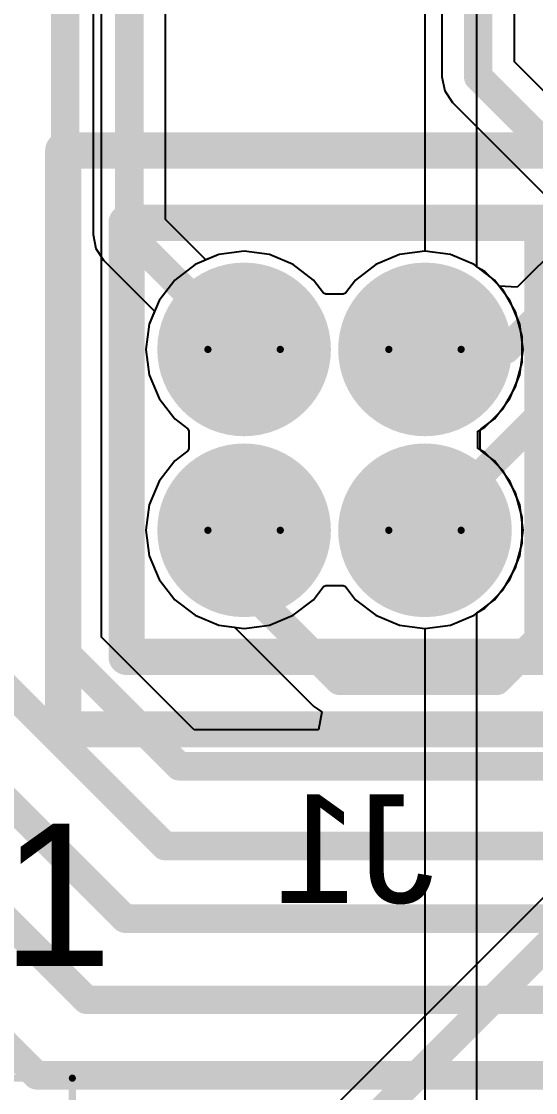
# Model space of a CAD drawing. Header units: inches. Extents: x -3 to 423, y -3 to 110.
# Drawn here: x 38.42 to 42.03, y 25.46 to 32.98 of the extents above; entities that cross this region are included whole.
import ezdxf

# ---------------------------------------------------------------- set-up
doc = ezdxf.new("R2010")
doc.units = ezdxf.units.IN
for name, color, linetype in [('Bottom Layer', 5, 'Continuous'), ('Bottom Overlay', 54, 'Continuous'), ('Bottom Solder', 6, 'Continuous'), ('Drill Drawing', 1, 'Continuous'), ('Mechanical 1', 6, 'Continuous'), ('Mechanical 14', 56, 'Continuous'), ('Mechanical 15', 56, 'Continuous'), ('Mid Layer', 16, 'Continuous'), ('Mid Layer 2', 76, 'Continuous'), ('Multi-Layer', 9, 'Continuous'), ('Pad Holes', 156, 'Continuous'), ('Top Layer', 1, 'Continuous'), ('Top Overlay', 2, 'Continuous'), ('Top Paste', 8, 'Continuous'), ('Top Solder', 216, 'Continuous')]:
    doc.layers.add(name, color=color, linetype=linetype)
doc.styles.add('Arial', font='', dxfattribs={"height": 0.2})
doc.styles.get('Arial').set_extended_font_data('Arial')

# ---------------------------------------------------------------- blocks, each defined once
blk = doc.blocks.new('L_1608_51')
at = {"layer": 'Top Layer'}
for points in [[(-1.275, -0.5), (-1.275, 0.5), (-0.325, 0.5), (-0.325, -0.5)], [(0.325, -0.5), (0.325, 0.5), (1.275, 0.5), (1.275, -0.5)]]:
    blk.add_hatch(color=1, dxfattribs=at).paths.add_polyline_path(points)
at = {"layer": 'Top Paste'}
for points in [[(-1.275, -0.5), (-1.275, 0.5), (-0.325, 0.5), (-0.325, -0.5)], [(0.325, -0.5), (0.325, 0.5), (1.275, 0.5), (1.275, -0.5)]]:
    blk.add_hatch(color=8, dxfattribs=at).paths.add_polyline_path(points)
at = {"layer": 'Top Solder'}
for points in [[(-1.3766, -0.6016), (-1.3766, 0.6016), (-0.2234, 0.6016), (-0.2234, -0.6016)], [(0.2234, -0.6016), (0.2234, 0.6016), (1.3766, 0.6016), (1.3766, -0.6016)]]:
    blk.add_hatch(color=216, dxfattribs=at).paths.add_polyline_path(points)
at = {"layer": 'Mechanical 14'}
for points in [[(0.8751, 0.475, 0.1, 0.1, 0), (-0.8749, 0.475, 0.1, 0.1, 0)], [(-0.8749, -0.475, 0.1, 0.1, 0), (-0.8749, 0.475, 0.1, 0.1, 0)], [(0.8751, -0.475, 0.1, 0.1, 0), (0.8751, 0.475, 0.1, 0.1, 0)], [(0.8751, -0.475, 0.1, 0.1, 0), (-0.8749, -0.475, 0.1, 0.1, 0)]]:
    blk.add_lwpolyline(points, format="xyseb", dxfattribs=at)
for points in [[(-0.8999, 0.475, 0.05, 0.05, 1), (-0.8499, 0.475, 0.05, 0.05, 1)], [(-0.8999, 0.475, 0.05, 0.05, 1), (-0.8499, 0.475, 0.05, 0.05, 1)], [(0.8501, 0.475, 0.05, 0.05, 1), (0.9001, 0.475, 0.05, 0.05, 1)], [(0.8501, 0.475, 0.05, 0.05, 1), (0.9001, 0.475, 0.05, 0.05, 1)], [(-0.8999, -0.475, 0.05, 0.05, 1), (-0.8499, -0.475, 0.05, 0.05, 1)], [(-0.8999, -0.475, 0.05, 0.05, 1), (-0.8499, -0.475, 0.05, 0.05, 1)], [(0.8501, -0.475, 0.05, 0.05, 1), (0.9001, -0.475, 0.05, 0.05, 1)], [(0.8501, -0.475, 0.05, 0.05, 1), (0.9001, -0.475, 0.05, 0.05, 1)]]:
    blk.add_lwpolyline(points, format="xyseb", close=True, dxfattribs=at)
at = {"layer": 'Mechanical 15'}
for points in [[(1.55, 0.75, 0.05, 0.05, 0), (-1.55, 0.75, 0.05, 0.05, 0)], [(-1.55, -0.75, 0.05, 0.05, 0), (-1.55, 0.75, 0.05, 0.05, 0)], [(1.55, -0.75, 0.05, 0.05, 0), (1.55, 0.75, 0.05, 0.05, 0)], [(0, -0.5, 0.05, 0.05, 0), (0, 0.5, 0.05, 0.05, 0)], [(0.5, 0, 0.05, 0.05, 0), (-0.5, 0, 0.05, 0.05, 0)], [(1.55, -0.75, 0.05, 0.05, 0), (-1.55, -0.75, 0.05, 0.05, 0)]]:
    blk.add_lwpolyline(points, format="xyseb", dxfattribs=at)
for points in [[(-1.5625, 0.75, 0.025, 0.025, 1), (-1.5375, 0.75, 0.025, 0.025, 1)], [(-1.5625, 0.75, 0.025, 0.025, 1), (-1.5375, 0.75, 0.025, 0.025, 1)], [(1.5375, 0.75, 0.025, 0.025, 1), (1.5625, 0.75, 0.025, 0.025, 1)], [(1.5375, 0.75, 0.025, 0.025, 1), (1.5625, 0.75, 0.025, 0.025, 1)], [(-0.0125, 0.5, 0.025, 0.025, 1), (0.0125, 0.5, 0.025, 0.025, 1)], [(-0.5125, 0, 0.025, 0.025, 1), (-0.4875, 0, 0.025, 0.025, 1)], [(0.4875, 0, 0.025, 0.025, 1), (0.5125, 0, 0.025, 0.025, 1)], [(-0.0125, -0.5, 0.025, 0.025, 1), (0.0125, -0.5, 0.025, 0.025, 1)], [(-1.5625, -0.75, 0.025, 0.025, 1), (-1.5375, -0.75, 0.025, 0.025, 1)], [(-1.5625, -0.75, 0.025, 0.025, 1), (-1.5375, -0.75, 0.025, 0.025, 1)], [(1.5375, -0.75, 0.025, 0.025, 1), (1.5625, -0.75, 0.025, 0.025, 1)], [(1.5375, -0.75, 0.025, 0.025, 1), (1.5625, -0.75, 0.025, 0.025, 1)]]:
    blk.add_lwpolyline(points, format="xyseb", close=True, dxfattribs=at)
blk = doc.blocks.new('SFMC_102_X1_XX_D_B_65')
at = {"layer": 'Bottom Layer'}
h = blk.add_hatch(color=5, dxfattribs=at)
edge = h.paths.add_edge_path()
edge.add_arc((-0.635, 0.635), 0.5334, 0, 360)
h = blk.add_hatch(color=5, dxfattribs=at)
edge = h.paths.add_edge_path()
edge.add_arc((0.635, 0.635), 0.5334, 0, 360)
h = blk.add_hatch(color=5, dxfattribs=at)
edge = h.paths.add_edge_path()
edge.add_arc((-0.635, -0.635), 0.5334, 0, 360)
h = blk.add_hatch(color=5, dxfattribs=at)
edge = h.paths.add_edge_path()
edge.add_arc((0.635, -0.635), 0.5334, 0, 360)
at = {"layer": 'Bottom Solder'}
h = blk.add_hatch(color=6, dxfattribs=at)
edge = h.paths.add_edge_path()
edge.add_arc((-0.635, 0.635), 0.6096, 0, 360)
h = blk.add_hatch(color=6, dxfattribs=at)
edge = h.paths.add_edge_path()
edge.add_arc((0.635, 0.635), 0.6096, 0, 360)
h = blk.add_hatch(color=6, dxfattribs=at)
edge = h.paths.add_edge_path()
edge.add_arc((-0.635, -0.635), 0.6096, 0, 360)
h = blk.add_hatch(color=6, dxfattribs=at)
edge = h.paths.add_edge_path()
edge.add_arc((0.635, -0.635), 0.6096, 0, 360)
at = {"layer": 'Mid Layer'}
h = blk.add_hatch(color=16, dxfattribs=at)
edge = h.paths.add_edge_path()
edge.add_arc((-0.635, 0.635), 0.5334, 0, 360)
h = blk.add_hatch(color=16, dxfattribs=at)
edge = h.paths.add_edge_path()
edge.add_arc((0.635, 0.635), 0.5334, 0, 360)
h = blk.add_hatch(color=16, dxfattribs=at)
edge = h.paths.add_edge_path()
edge.add_arc((-0.635, -0.635), 0.5334, 0, 360)
h = blk.add_hatch(color=16, dxfattribs=at)
edge = h.paths.add_edge_path()
edge.add_arc((0.635, -0.635), 0.5334, 0, 360)
at = {"layer": 'Mid Layer 2'}
h = blk.add_hatch(color=76, dxfattribs=at)
edge = h.paths.add_edge_path()
edge.add_arc((-0.635, 0.635), 0.5334, 0, 360)
h = blk.add_hatch(color=76, dxfattribs=at)
edge = h.paths.add_edge_path()
edge.add_arc((0.635, 0.635), 0.5334, 0, 360)
h = blk.add_hatch(color=76, dxfattribs=at)
edge = h.paths.add_edge_path()
edge.add_arc((-0.635, -0.635), 0.5334, 0, 360)
h = blk.add_hatch(color=76, dxfattribs=at)
edge = h.paths.add_edge_path()
edge.add_arc((0.635, -0.635), 0.5334, 0, 360)
at = {"layer": 'Multi-Layer'}
h = blk.add_hatch(color=9, dxfattribs=at)
edge = h.paths.add_edge_path()
edge.add_arc((-0.635, 0.635), 0.5334, 0, 360)
h = blk.add_hatch(color=9, dxfattribs=at)
edge = h.paths.add_edge_path()
edge.add_arc((0.635, 0.635), 0.5334, 0, 360)
h = blk.add_hatch(color=9, dxfattribs=at)
edge = h.paths.add_edge_path()
edge.add_arc((-0.635, -0.635), 0.5334, 0, 360)
h = blk.add_hatch(color=9, dxfattribs=at)
edge = h.paths.add_edge_path()
edge.add_arc((0.635, -0.635), 0.5334, 0, 360)
at = {"layer": 'Pad Holes'}
h = blk.add_hatch(color=7, dxfattribs=at)
edge = h.paths.add_edge_path()
edge.add_arc((-0.635, 0.635), 0.3556, 0, 360)
h = blk.add_hatch(color=7, dxfattribs=at)
edge = h.paths.add_edge_path()
edge.add_arc((0.635, 0.635), 0.3556, 0, 360)
h = blk.add_hatch(color=7, dxfattribs=at)
edge = h.paths.add_edge_path()
edge.add_arc((-0.635, -0.635), 0.3556, 0, 360)
h = blk.add_hatch(color=7, dxfattribs=at)
edge = h.paths.add_edge_path()
edge.add_arc((0.635, -0.635), 0.3556, 0, 360)
at = {"layer": 'Top Layer'}
h = blk.add_hatch(color=1, dxfattribs=at)
edge = h.paths.add_edge_path()
edge.add_arc((-0.635, 0.635), 0.5334, 0, 360)
h = blk.add_hatch(color=1, dxfattribs=at)
edge = h.paths.add_edge_path()
edge.add_arc((0.635, 0.635), 0.5334, 0, 360)
h = blk.add_hatch(color=1, dxfattribs=at)
edge = h.paths.add_edge_path()
edge.add_arc((-0.635, -0.635), 0.5334, 0, 360)
h = blk.add_hatch(color=1, dxfattribs=at)
edge = h.paths.add_edge_path()
edge.add_arc((0.635, -0.635), 0.5334, 0, 360)
at = {"layer": 'Top Solder'}
h = blk.add_hatch(color=216, dxfattribs=at)
edge = h.paths.add_edge_path()
edge.add_arc((-0.635, 0.635), 0.6096, 0, 360)
h = blk.add_hatch(color=216, dxfattribs=at)
edge = h.paths.add_edge_path()
edge.add_arc((0.635, 0.635), 0.6096, 0, 360)
h = blk.add_hatch(color=216, dxfattribs=at)
edge = h.paths.add_edge_path()
edge.add_arc((-0.635, -0.635), 0.6096, 0, 360)
h = blk.add_hatch(color=216, dxfattribs=at)
edge = h.paths.add_edge_path()
edge.add_arc((0.635, -0.635), 0.6096, 0, 360)
at = {"layer": 'Bottom Overlay'}
for points in [[(-1.905, 2.032, 0.254, 0.254, 0), (-1.905, -2.032, 0.254, 0.254, 0)], [(1.905, 2.032, 0.254, 0.254, 0), (-1.905, 2.032, 0.254, 0.254, 0)], [(1.905, 2.032, 0.254, 0.254, 0), (1.905, -2.032, 0.254, 0.254, 0)], [(1.905, -2.032, 0.254, 0.254, 0), (-1.905, -2.032, 0.254, 0.254, 0)]]:
    blk.add_lwpolyline(points, format="xyseb", dxfattribs=at)
for points in [[(-1.9685, 2.032, 0.127, 0.127, 1), (-1.8415, 2.032, 0.127, 0.127, 1)], [(-1.9685, 2.032, 0.127, 0.127, 1), (-1.8415, 2.032, 0.127, 0.127, 1)], [(1.8415, 2.032, 0.127, 0.127, 1), (1.9685, 2.032, 0.127, 0.127, 1)], [(1.8415, 2.032, 0.127, 0.127, 1), (1.9685, 2.032, 0.127, 0.127, 1)], [(-1.9685, -2.032, 0.127, 0.127, 1), (-1.8415, -2.032, 0.127, 0.127, 1)], [(-1.9685, -2.032, 0.127, 0.127, 1), (-1.8415, -2.032, 0.127, 0.127, 1)], [(1.8415, -2.032, 0.127, 0.127, 1), (1.9685, -2.032, 0.127, 0.127, 1)], [(1.8415, -2.032, 0.127, 0.127, 1), (1.9685, -2.032, 0.127, 0.127, 1)]]:
    blk.add_lwpolyline(points, format="xyseb", close=True, dxfattribs=at)
at = {"layer": 'Mechanical 1'}
for points in [[(-1.46, 1.524, 0.254, 0.254, 0), (-1.46, -1.524, 0.254, 0.254, 0)], [(1.46, 1.524, 0.254, 0.254, 0), (-1.46, 1.524, 0.254, 0.254, 0)], [(1.46, 1.524, 0.254, 0.254, 0), (1.46, -1.524, 0.254, 0.254, 0)], [(1.46, -1.524, 0.254, 0.254, 0), (-1.46, -1.524, 0.254, 0.254, 0)]]:
    blk.add_lwpolyline(points, format="xyseb", dxfattribs=at)
for points in [[(-1.5235, 1.524, 0.127, 0.127, 1), (-1.3965, 1.524, 0.127, 0.127, 1)], [(-1.5235, 1.524, 0.127, 0.127, 1), (-1.3965, 1.524, 0.127, 0.127, 1)], [(1.3965, 1.524, 0.127, 0.127, 1), (1.5235, 1.524, 0.127, 0.127, 1)], [(1.3965, 1.524, 0.127, 0.127, 1), (1.5235, 1.524, 0.127, 0.127, 1)], [(-1.5235, -1.524, 0.127, 0.127, 1), (-1.3965, -1.524, 0.127, 0.127, 1)], [(-1.5235, -1.524, 0.127, 0.127, 1), (-1.3965, -1.524, 0.127, 0.127, 1)], [(1.3965, -1.524, 0.127, 0.127, 1), (1.5235, -1.524, 0.127, 0.127, 1)], [(1.3965, -1.524, 0.127, 0.127, 1), (1.5235, -1.524, 0.127, 0.127, 1)]]:
    blk.add_lwpolyline(points, format="xyseb", close=True, dxfattribs=at)
at = {"layer": 'Mechanical 1', "style": 'Arial', "text_generation_flag": 2}
blk.add_text('J1', height=0.762, rotation=180, dxfattribs=at).set_placement((-0.7002, 3.2511))

msp = doc.modelspace()

# ---------------------------------------------------------------- linework, layer by layer
at = {"layer": 'Bottom Layer'}
for p, q in [((38.9849, 28.6556), (38.9849, 38.54)), ((44.2951, 33.5056), (41.9029, 31.1134)), ((39.986, 31.3663), (39.8076, 31.3428)), ((40.1644, 31.3428), (39.986, 31.3663)), ((41.256, 31.3663), (41.0776, 31.3428)), ((41.4344, 31.3428), (41.256, 31.3663)), ((39.8076, 31.3428), (39.6414, 31.2739)), ((40.3307, 31.2739), (40.1644, 31.3428)), ((41.0776, 31.3428), (40.9114, 31.2739)), ((41.6007, 31.2739), (41.4344, 31.3428)), ((39.6414, 31.2739), (39.4986, 31.1644)), ((40.4734, 31.1644), (40.3307, 31.2739)), ((40.9114, 31.2739), (40.7686, 31.1644)), ((41.7434, 31.1644), (41.6007, 31.2739)), ((39.4986, 31.1644), (39.3891, 31.0216)), ((40.5439, 31.0725), (40.4734, 31.1644)), ((40.7686, 31.1644), (40.6981, 31.0725)), ((41.7762, 31.1217), (41.7434, 31.1644)), ((40.5598, 31.0655), (40.5439, 31.0725)), ((40.6822, 31.0655), (40.5598, 31.0655)), ((40.6981, 31.0725), (40.6822, 31.0655)), ((41.9029, 31.1134), (41.7762, 31.1217)), ((39.3891, 31.0216), (39.3202, 30.8554)), ((39.3202, 30.8554), (39.2967, 30.677)), ((39.2967, 30.677), (39.3202, 30.4986)), ((39.3202, 30.4986), (39.3891, 30.3323)), ((39.3891, 30.3323), (39.4986, 30.1896)), ((39.4986, 30.1896), (39.5905, 30.1191)), ((39.5905, 30.1191), (39.5975, 30.1032)), ((39.5975, 30.1032), (39.5975, 29.9808)), ((39.5905, 29.9649), (39.4986, 29.8944)), ((39.5975, 29.9808), (39.5905, 29.9649)), ((39.4986, 29.8944), (39.3891, 29.7516)), ((39.3891, 29.7516), (39.3202, 29.5854)), ((39.3202, 29.5854), (39.2967, 29.407)), ((39.2967, 29.407), (39.3202, 29.2286)), ((39.3202, 29.2286), (39.3891, 29.0623)), ((39.3891, 29.0623), (39.4986, 28.9196)), ((39.4986, 28.9196), (39.6414, 28.8101)), ((39.6414, 28.8101), (39.8076, 28.7412)), ((39.8076, 28.7412), (39.919, 28.7265)), ((39.6356, 28.0049), (38.9849, 28.6556)), ((39.919, 28.7265), (40.4758, 28.1698)), ((40.4758, 28.1698), (40.5324, 28.1319)), ((40.5324, 28.1319), (40.5081, 28.0049)), ((40.5081, 28.0049), (39.6356, 28.0049))]:
    msp.add_line(p, q, dxfattribs=at)
for points in [[(38.73, 28.55, 0.2, 0.2, 0), (38.73, 38.54, 0.2, 0.2, 0)], [(41.827, 30.677, 0.2, 0.2, 0), (44.55, 33.4, 0.2, 0.2, 0)], [(41.256, 29.407, 0.2, 0.2, 0), (44.95, 33.101, 0.2, 0.2, 0)], [(41.76, 28.35, 0.2, 0.2, 0), (45.3, 31.89, 0.2, 0.2, 0)], [(41.256, 30.677, 0.2, 0.2, 0), (41.827, 30.677, 0.2, 0.2, 0)], [(39.986, 29.02, 0.2, 0.2, 0), (39.986, 29.407, 0.2, 0.2, 0)], [(34.871, 29.2389, 0.2, 0.2, 0), (38.5299, 25.58, 0.2, 0.2, 0)], [(39.986, 29.02, 0.2, 0.2, 0), (40.656, 28.35, 0.2, 0.2, 0)], [(38.73, 28.55, 0.2, 0.2, 0), (39.53, 27.75, 0.2, 0.2, 0)], [(36.649, 28.341, 0.2, 0.2, 0), (38.88, 26.11, 0.2, 0.2, 0)], [(38.27, 28.35, 0.2, 0.2, 0), (39.43, 27.19, 0.2, 0.2, 0)], [(40.656, 28.35, 0.2, 0.2, 0), (41.76, 28.35, 0.2, 0.2, 0)], [(37.85, 27.98, 0.2, 0.2, 0), (39.15, 26.68, 0.2, 0.2, 0)], [(39.53, 27.75, 0.2, 0.2, 0), (42.22, 27.75, 0.2, 0.2, 0)], [(39.43, 27.19, 0.2, 0.2, 0), (42.55, 27.19, 0.2, 0.2, 0)], [(39.15, 26.68, 0.2, 0.2, 0), (42.9799, 26.68, 0.2, 0.2, 0)], [(38.88, 26.11, 0.2, 0.2, 0), (45.0985, 26.11, 0.2, 0.2, 0)], [(38.5299, 25.58, 0.2, 0.2, 0), (48.96, 25.58, 0.2, 0.2, 0)]]:
    msp.add_lwpolyline(points, format="xyseb", dxfattribs=at)
for points in [[(41.206, 30.677, 0.1, 0.1, 1), (41.306, 30.677, 0.1, 0.1, 1)], [(41.777, 30.677, 0.1, 0.1, 1), (41.877, 30.677, 0.1, 0.1, 1)], [(41.777, 30.677, 0.1, 0.1, 1), (41.877, 30.677, 0.1, 0.1, 1)], [(39.936, 29.407, 0.1, 0.1, 1), (40.036, 29.407, 0.1, 0.1, 1)], [(41.206, 29.407, 0.1, 0.1, 1), (41.306, 29.407, 0.1, 0.1, 1)], [(39.936, 29.02, 0.1, 0.1, 1), (40.036, 29.02, 0.1, 0.1, 1)], [(39.936, 29.02, 0.1, 0.1, 1), (40.036, 29.02, 0.1, 0.1, 1)], [(38.68, 28.55, 0.1, 0.1, 1), (38.78, 28.55, 0.1, 0.1, 1)], [(38.68, 28.55, 0.1, 0.1, 1), (38.78, 28.55, 0.1, 0.1, 1)], [(40.606, 28.35, 0.1, 0.1, 1), (40.706, 28.35, 0.1, 0.1, 1)], [(40.606, 28.35, 0.1, 0.1, 1), (40.706, 28.35, 0.1, 0.1, 1)], [(41.71, 28.35, 0.1, 0.1, 1), (41.81, 28.35, 0.1, 0.1, 1)], [(41.71, 28.35, 0.1, 0.1, 1), (41.81, 28.35, 0.1, 0.1, 1)], [(39.48, 27.75, 0.1, 0.1, 1), (39.58, 27.75, 0.1, 0.1, 1)], [(39.48, 27.75, 0.1, 0.1, 1), (39.58, 27.75, 0.1, 0.1, 1)], [(39.38, 27.19, 0.1, 0.1, 1), (39.48, 27.19, 0.1, 0.1, 1)], [(39.38, 27.19, 0.1, 0.1, 1), (39.48, 27.19, 0.1, 0.1, 1)], [(39.1, 26.68, 0.1, 0.1, 1), (39.2, 26.68, 0.1, 0.1, 1)], [(39.1, 26.68, 0.1, 0.1, 1), (39.2, 26.68, 0.1, 0.1, 1)], [(38.83, 26.11, 0.1, 0.1, 1), (38.93, 26.11, 0.1, 0.1, 1)], [(38.83, 26.11, 0.1, 0.1, 1), (38.93, 26.11, 0.1, 0.1, 1)], [(38.4799, 25.58, 0.1, 0.1, 1), (38.5799, 25.58, 0.1, 0.1, 1)], [(38.4799, 25.58, 0.1, 0.1, 1), (38.5799, 25.58, 0.1, 0.1, 1)]]:
    msp.add_lwpolyline(points, format="xyseb", close=True, dxfattribs=at)
at = {"layer": 'Drill Drawing'}
for points in [[(40.24, 30.677, 0.0508, 0.0508, 1), (39.732, 30.677, 0.0508, 0.0508, 1)], [(41.51, 30.677, 0.0508, 0.0508, 1), (41.002, 30.677, 0.0508, 0.0508, 1)], [(39.7193, 30.677, 0.0254, 0.0254, 1), (39.7447, 30.677, 0.0254, 0.0254, 1)], [(40.2273, 30.677, 0.0254, 0.0254, 1), (40.2527, 30.677, 0.0254, 0.0254, 1)], [(40.9893, 30.677, 0.0254, 0.0254, 1), (41.0147, 30.677, 0.0254, 0.0254, 1)], [(41.4973, 30.677, 0.0254, 0.0254, 1), (41.5227, 30.677, 0.0254, 0.0254, 1)], [(40.24, 29.407, 0.0508, 0.0508, 1), (39.732, 29.407, 0.0508, 0.0508, 1)], [(41.51, 29.407, 0.0508, 0.0508, 1), (41.002, 29.407, 0.0508, 0.0508, 1)], [(39.7193, 29.407, 0.0254, 0.0254, 1), (39.7447, 29.407, 0.0254, 0.0254, 1)], [(40.2273, 29.407, 0.0254, 0.0254, 1), (40.2527, 29.407, 0.0254, 0.0254, 1)], [(40.9893, 29.407, 0.0254, 0.0254, 1), (41.0147, 29.407, 0.0254, 0.0254, 1)], [(41.4973, 29.407, 0.0254, 0.0254, 1), (41.5227, 29.407, 0.0254, 0.0254, 1)]]:
    msp.add_lwpolyline(points, format="xyseb", close=True, dxfattribs=at)
at = {"layer": 'Mid Layer'}
for p, q in [((39.986, 31.3663), (39.8076, 31.3428)), ((40.1644, 31.3428), (39.986, 31.3663)), ((41.256, 31.3663), (41.0776, 31.3428)), ((41.4344, 31.3428), (41.256, 31.3663)), ((39.8076, 31.3428), (39.6414, 31.2739)), ((40.3307, 31.2739), (40.1644, 31.3428)), ((41.0776, 31.3428), (40.9114, 31.2739)), ((41.6007, 31.2739), (41.4344, 31.3428)), ((39.6414, 31.2739), (39.4986, 31.1644)), ((40.4734, 31.1644), (40.3307, 31.2739)), ((40.9114, 31.2739), (40.7686, 31.1644)), ((41.7434, 31.1644), (41.6007, 31.2739)), ((39.4986, 31.1644), (39.3891, 31.0216)), ((40.5439, 31.0725), (40.4734, 31.1644)), ((40.7686, 31.1644), (40.6981, 31.0725)), ((41.8529, 31.0216), (41.7434, 31.1644)), ((40.5598, 31.0655), (40.5439, 31.0725)), ((40.6822, 31.0655), (40.5598, 31.0655)), ((40.6981, 31.0725), (40.6822, 31.0655)), ((39.3891, 31.0216), (39.3202, 30.8554)), ((41.9218, 30.8554), (41.8529, 31.0216)), ((39.3202, 30.8554), (39.2967, 30.677)), ((41.9453, 30.677), (41.9218, 30.8554)), ((39.2967, 30.677), (39.3202, 30.4986)), ((41.9218, 30.4986), (41.9453, 30.677)), ((39.3202, 30.4986), (39.3891, 30.3323)), ((41.8529, 30.3323), (41.9218, 30.4986)), ((39.3891, 30.3323), (39.4986, 30.1896)), ((41.7434, 30.1896), (41.8529, 30.3323)), ((39.4986, 30.1896), (39.5905, 30.1191)), ((41.6515, 30.1191), (41.7434, 30.1896)), ((39.5905, 30.1191), (39.5975, 30.1032)), ((39.5975, 30.1032), (39.5975, 29.9808)), ((41.6445, 30.1032), (41.6515, 30.1191)), ((41.6445, 29.9808), (41.6445, 30.1032)), ((39.5905, 29.9649), (39.4986, 29.8944)), ((39.5975, 29.9808), (39.5905, 29.9649)), ((41.6515, 29.9649), (41.6445, 29.9808)), ((41.7434, 29.8944), (41.6515, 29.9649)), ((39.4986, 29.8944), (39.3891, 29.7516)), ((41.8529, 29.7516), (41.7434, 29.8944)), ((39.3891, 29.7516), (39.3202, 29.5854)), ((41.9218, 29.5854), (41.8529, 29.7516)), ((39.3202, 29.5854), (39.2967, 29.407)), ((41.9453, 29.407), (41.9218, 29.5854)), ((39.2967, 29.407), (39.3202, 29.2286)), ((41.9218, 29.2286), (41.9453, 29.407)), ((39.3202, 29.2286), (39.3891, 29.0623)), ((41.8529, 29.0623), (41.9218, 29.2286)), ((39.3891, 29.0623), (39.4986, 28.9196)), ((41.7434, 28.9196), (41.8529, 29.0623)), ((40.4734, 28.9196), (40.5439, 29.0115)), ((40.5439, 29.0115), (40.5598, 29.0185)), ((40.5598, 29.0185), (40.6822, 29.0185)), ((40.6822, 29.0185), (40.6981, 29.0115)), ((40.6981, 29.0115), (40.7686, 28.9196)), ((39.4986, 28.9196), (39.6414, 28.8101)), ((40.3307, 28.8101), (40.4734, 28.9196)), ((40.7686, 28.9196), (40.9114, 28.8101)), ((41.6007, 28.8101), (41.7434, 28.9196)), ((39.6414, 28.8101), (39.8076, 28.7412)), ((40.1644, 28.7412), (40.3307, 28.8101)), ((40.9114, 28.8101), (41.0776, 28.7412)), ((41.4344, 28.7412), (41.6007, 28.8101)), ((39.8076, 28.7412), (39.986, 28.7177)), ((39.986, 28.7177), (40.1644, 28.7412)), ((41.0776, 28.7412), (41.256, 28.7177)), ((41.256, 28.7177), (41.4344, 28.7412))]:
    msp.add_line(p, q, dxfattribs=at)
at = {"layer": 'Mid Layer 2'}
for p, q in [((41.256, 38.2405), (41.256, 31.3663)), ((41.621, 31.2554), (41.621, 37.9161)), ((39.986, 31.3663), (39.8076, 31.3428)), ((40.1644, 31.3428), (39.986, 31.3663)), ((41.256, 31.3663), (41.0776, 31.3428)), ((39.8076, 31.3428), (39.6414, 31.2739)), ((40.3307, 31.2739), (40.1644, 31.3428)), ((41.0776, 31.3428), (40.9114, 31.2739)), ((39.6414, 31.2739), (39.4986, 31.1644)), ((40.4734, 31.1644), (40.3307, 31.2739)), ((40.9114, 31.2739), (40.7686, 31.1644)), ((41.6756, 31.2239), (41.621, 31.2554)), ((41.8029, 31.0966), (41.6756, 31.2239)), ((39.4986, 31.1644), (39.3891, 31.0216)), ((40.5439, 31.0725), (40.4734, 31.1644)), ((40.7686, 31.1644), (40.6981, 31.0725)), ((40.5598, 31.0655), (40.5439, 31.0725)), ((40.6822, 31.0655), (40.5598, 31.0655)), ((40.6981, 31.0725), (40.6822, 31.0655)), ((41.8928, 30.9408), (41.8029, 31.0966)), ((39.3891, 31.0216), (39.3202, 30.8554)), ((41.9394, 30.767), (41.8928, 30.9408)), ((39.3202, 30.8554), (39.2967, 30.677)), ((41.9394, 30.587), (41.9394, 30.767)), ((39.2967, 30.677), (39.3202, 30.4986)), ((41.8928, 30.4132), (41.9394, 30.587)), ((39.3202, 30.4986), (39.3891, 30.3323)), ((41.8029, 30.2574), (41.8928, 30.4132)), ((39.3891, 30.3323), (39.4986, 30.1896)), ((41.6756, 30.1301), (41.8029, 30.2574)), ((39.4986, 30.1896), (39.5905, 30.1191)), ((39.5905, 30.1191), (39.5975, 30.1032)), ((39.5975, 30.1032), (39.5975, 29.9808)), ((41.6282, 30.1028), (41.6756, 30.1301)), ((41.6282, 29.9812), (41.6282, 30.1028)), ((39.5905, 29.9649), (39.4986, 29.8944)), ((39.5975, 29.9808), (39.5905, 29.9649)), ((41.6756, 29.9539), (41.6282, 29.9812)), ((41.8029, 29.8266), (41.6756, 29.9539)), ((39.4986, 29.8944), (39.3891, 29.7516)), ((41.8928, 29.6708), (41.8029, 29.8266)), ((39.3891, 29.7516), (39.3202, 29.5854)), ((41.9394, 29.497), (41.8928, 29.6708)), ((39.3202, 29.5854), (39.2967, 29.407)), ((41.9394, 29.317), (41.9394, 29.497)), ((39.2967, 29.407), (39.3202, 29.2286)), ((41.8928, 29.1432), (41.9394, 29.317)), ((39.3202, 29.2286), (39.3891, 29.0623)), ((41.8029, 28.9874), (41.8928, 29.1432)), ((39.3891, 29.0623), (39.4986, 28.9196)), ((40.4734, 28.9196), (40.5439, 29.0115)), ((40.5439, 29.0115), (40.5598, 29.0185)), ((40.5598, 29.0185), (40.6822, 29.0185)), ((40.6822, 29.0185), (40.6981, 29.0115)), ((40.6981, 29.0115), (40.7686, 28.9196)), ((41.6756, 28.8601), (41.8029, 28.9874)), ((39.4986, 28.9196), (39.6414, 28.8101)), ((40.3307, 28.8101), (40.4734, 28.9196)), ((40.7686, 28.9196), (40.9114, 28.8101)), ((39.6414, 28.8101), (39.8076, 28.7412)), ((40.1644, 28.7412), (40.3307, 28.8101)), ((40.9114, 28.8101), (41.0776, 28.7412)), ((41.621, 28.8286), (41.6756, 28.8601)), ((41.621, 23.1744), (41.621, 28.8286)), ((39.8076, 28.7412), (39.986, 28.7177)), ((39.986, 28.7177), (40.1644, 28.7412)), ((41.0776, 28.7412), (41.256, 28.7177)), ((41.256, 28.7177), (41.256, 23.0338))]:
    msp.add_line(p, q, dxfattribs=at)
at = {"layer": 'Top Layer'}
for p, q in [((38.9251, 42.269), (38.9251, 31.483)), ((39.4349, 31.5886), (39.4349, 42.269)), ((41.3751, 35.325), (41.3751, 32.5899)), ((41.8849, 32.6955), (41.8849, 35.325)), ((42.7402, 31.8402), (41.8849, 32.6955)), ((41.3751, 32.5899), (41.3945, 32.4924)), ((41.3945, 32.4924), (41.4498, 32.4097)), ((41.4498, 32.4097), (42.3051, 31.5544)), ((39.7178, 31.3056), (39.4349, 31.5886)), ((38.9251, 31.483), (38.9445, 31.3855)), ((38.9445, 31.3855), (38.9998, 31.3028)), ((39.986, 31.3663), (39.8076, 31.3428)), ((40.1644, 31.3428), (39.986, 31.3663)), ((41.256, 31.3663), (41.0776, 31.3428)), ((41.4344, 31.3428), (41.256, 31.3663)), ((38.9998, 31.3028), (39.3574, 30.9452)), ((39.8076, 31.3428), (39.7178, 31.3056)), ((40.3307, 31.2739), (40.1644, 31.3428)), ((41.0776, 31.3428), (40.9114, 31.2739)), ((41.6007, 31.2739), (41.4344, 31.3428)), ((40.4734, 31.1644), (40.3307, 31.2739)), ((40.9114, 31.2739), (40.7686, 31.1644)), ((41.7434, 31.1644), (41.6007, 31.2739)), ((40.5439, 31.0725), (40.4734, 31.1644)), ((40.7686, 31.1644), (40.6981, 31.0725)), ((41.8529, 31.0216), (41.7434, 31.1644)), ((40.5598, 31.0655), (40.5439, 31.0725)), ((40.6822, 31.0655), (40.5598, 31.0655)), ((40.6981, 31.0725), (40.6822, 31.0655)), ((41.9218, 30.8554), (41.8529, 31.0216)), ((39.3574, 30.9452), (39.3202, 30.8554)), ((39.3202, 30.8554), (39.2967, 30.677)), ((41.9453, 30.677), (41.9218, 30.8554)), ((39.2967, 30.677), (39.3202, 30.4986)), ((41.9218, 30.4986), (41.9453, 30.677)), ((39.3202, 30.4986), (39.3891, 30.3323)), ((41.8529, 30.3323), (41.9218, 30.4986)), ((39.3891, 30.3323), (39.4986, 30.1896)), ((41.7434, 30.1896), (41.8529, 30.3323)), ((39.4986, 30.1896), (39.5905, 30.1191)), ((41.6515, 30.1191), (41.7434, 30.1896)), ((39.5905, 30.1191), (39.5975, 30.1032)), ((39.5975, 30.1032), (39.5975, 29.9808)), ((41.6445, 30.1032), (41.6515, 30.1191)), ((41.6445, 29.9808), (41.6445, 30.1032)), ((39.5905, 29.9649), (39.4986, 29.8944)), ((39.5975, 29.9808), (39.5905, 29.9649)), ((41.6515, 29.9649), (41.6445, 29.9808)), ((41.7434, 29.8944), (41.6515, 29.9649)), ((39.4986, 29.8944), (39.3891, 29.7516)), ((41.8529, 29.7516), (41.7434, 29.8944)), ((39.3891, 29.7516), (39.3202, 29.5854)), ((41.9218, 29.5854), (41.8529, 29.7516)), ((39.3202, 29.5854), (39.2967, 29.407)), ((41.9453, 29.407), (41.9218, 29.5854)), ((39.2967, 29.407), (39.3202, 29.2286)), ((41.9218, 29.2286), (41.9453, 29.407)), ((39.3202, 29.2286), (39.3891, 29.0623)), ((41.8529, 29.0623), (41.9218, 29.2286)), ((39.3891, 29.0623), (39.4986, 28.9196)), ((41.7434, 28.9196), (41.8529, 29.0623)), ((40.4734, 28.9196), (40.5439, 29.0115)), ((40.5439, 29.0115), (40.5598, 29.0185)), ((40.5598, 29.0185), (40.6822, 29.0185)), ((40.6822, 29.0185), (40.6981, 29.0115)), ((40.6981, 29.0115), (40.7686, 28.9196)), ((39.4986, 28.9196), (39.6414, 28.8101)), ((40.3307, 28.8101), (40.4734, 28.9196)), ((40.7686, 28.9196), (40.9114, 28.8101)), ((41.6007, 28.8101), (41.7434, 28.9196)), ((39.6414, 28.8101), (39.8076, 28.7412)), ((40.1644, 28.7412), (40.3307, 28.8101)), ((40.9114, 28.8101), (41.0776, 28.7412)), ((41.4344, 28.7412), (41.6007, 28.8101)), ((39.8076, 28.7412), (39.986, 28.7177)), ((39.986, 28.7177), (40.1644, 28.7412)), ((41.0776, 28.7412), (41.256, 28.7177)), ((41.256, 28.7177), (41.4344, 28.7412)), ((42.4898, 27.2302), (40.1898, 24.9302))]:
    msp.add_line(p, q, dxfattribs=at)
for points in [[(39.18, 31.483, 0.2, 0.2, 0), (39.18, 42.7, 0.2, 0.2, 0)], [(41.63, 32.5899, 0.2, 0.2, 0), (41.63, 35.8175, 0.2, 0.2, 0)], [(41.63, 32.5899, 0.2, 0.2, 0), (42.56, 31.6599, 0.2, 0.2, 0)], [(39.18, 31.483, 0.2, 0.2, 0), (39.986, 30.677, 0.2, 0.2, 0)], [(40.37, 24.75, 0.2, 0.2, 0), (42.67, 27.05, 0.2, 0.2, 0)]]:
    msp.add_lwpolyline(points, format="xyseb", dxfattribs=at)
for points in [[(41.58, 32.5899, 0.1, 0.1, 1), (41.68, 32.5899, 0.1, 0.1, 1)], [(41.58, 32.5899, 0.1, 0.1, 1), (41.68, 32.5899, 0.1, 0.1, 1)], [(39.13, 31.483, 0.1, 0.1, 1), (39.23, 31.483, 0.1, 0.1, 1)], [(39.13, 31.483, 0.1, 0.1, 1), (39.23, 31.483, 0.1, 0.1, 1)], [(39.936, 30.677, 0.1, 0.1, 1), (40.036, 30.677, 0.1, 0.1, 1)]]:
    msp.add_lwpolyline(points, format="xyseb", close=True, dxfattribs=at)

# ---------------------------------------------------------------- block references
for name, p, rotation in [('SFMC_102_X1_XX_D_B_65', (40.621, 30.042), 180), ('L_1608_51', (38.03, 24.01), 270)]:
    msp.add_blockref(name, p, dxfattribs=dict(rotation=rotation))

# ---------------------------------------------------------------- texts
at = {"layer": 'Top Overlay', "style": 'Arial'}
msp.add_text('L1', height=1, dxfattribs=at).set_placement((37.5068, 26.3478))

doc.saveas('drawing.dxf')
